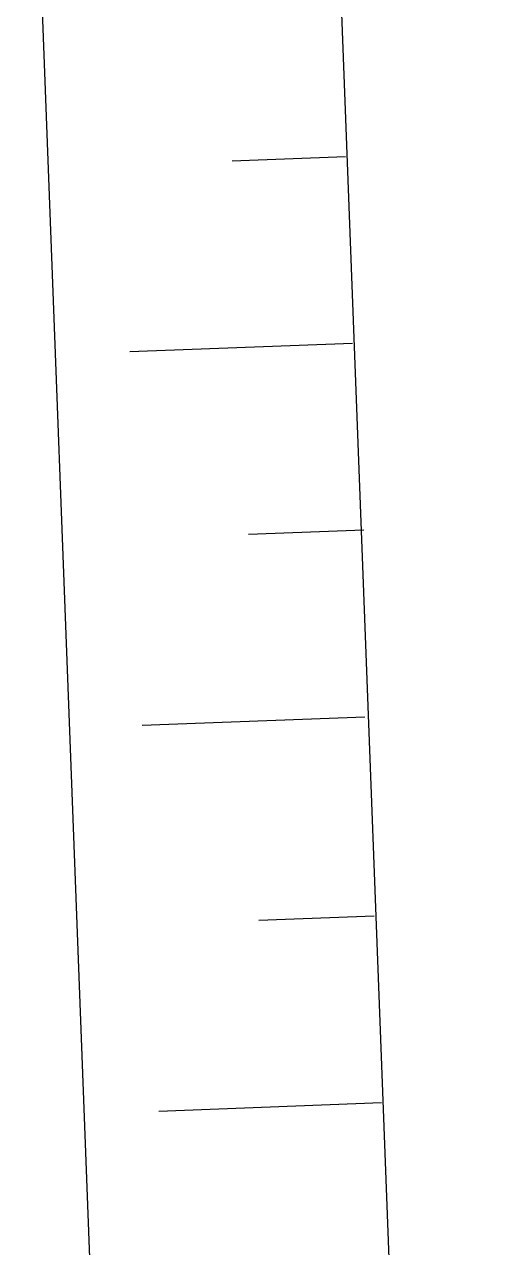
# Model space of a CAD drawing. Header units: metres. Extents: x 1956498 to 1957612, y 2277909 to 2278547.
# Drawn here: x 1956797.552 to 1956799.492, y 2278133.557 to 2278138.466 of the extents above; entities that cross this region are included whole.
import ezdxf

# ---------------------------------------------------------------- set-up
doc = ezdxf.new("R2010")
doc.units = ezdxf.units.M
doc.layers.add('UBS-100-Postes', color=8, linetype='Continuous')

msp = doc.modelspace()

# ---------------------------------------------------------------- linework, layer by layer
at = {"layer": 'UBS-100-Postes', "color": 17, "transparency": 33554687}
for p, q in [((1956798.8411, 2278137.9349), (1956798.386, 2278137.9177)), ((1956798.8695, 2278137.1855), (1956797.9758, 2278137.1516)), ((1956798.9144, 2278136.4366), (1956798.4511, 2278136.4191)), ((1956798.9182, 2278135.6862), (1956798.0245, 2278135.6523)), ((1956798.9567, 2278134.8871), (1956798.4934, 2278134.8695)), ((1956798.9852, 2278134.1377), (1956798.0915, 2278134.1038))]:
    msp.add_line(p, q, dxfattribs=at)
msp.add_lwpolyline([(1956805.2243, 2278133.3733), (1956804.9475, 2278140.6688, 0.414214), (1956803.9103, 2278141.6302), (1956798.5142, 2278141.4255, 0.414214), (1956797.5528, 2278140.3883), (1956797.8296, 2278133.0927, 0.414214), (1956798.8668, 2278132.1313), (1956804.263, 2278132.3361, 0.414214)], format="xyb", close=True, dxfattribs=at)
msp.add_lwpolyline([(1956804.0176, 2278133.5276), (1956803.7559, 2278140.4235), (1956798.7595, 2278140.2339), (1956799.0212, 2278133.338)], close=True, dxfattribs=at)

doc.saveas('drawing.dxf')
